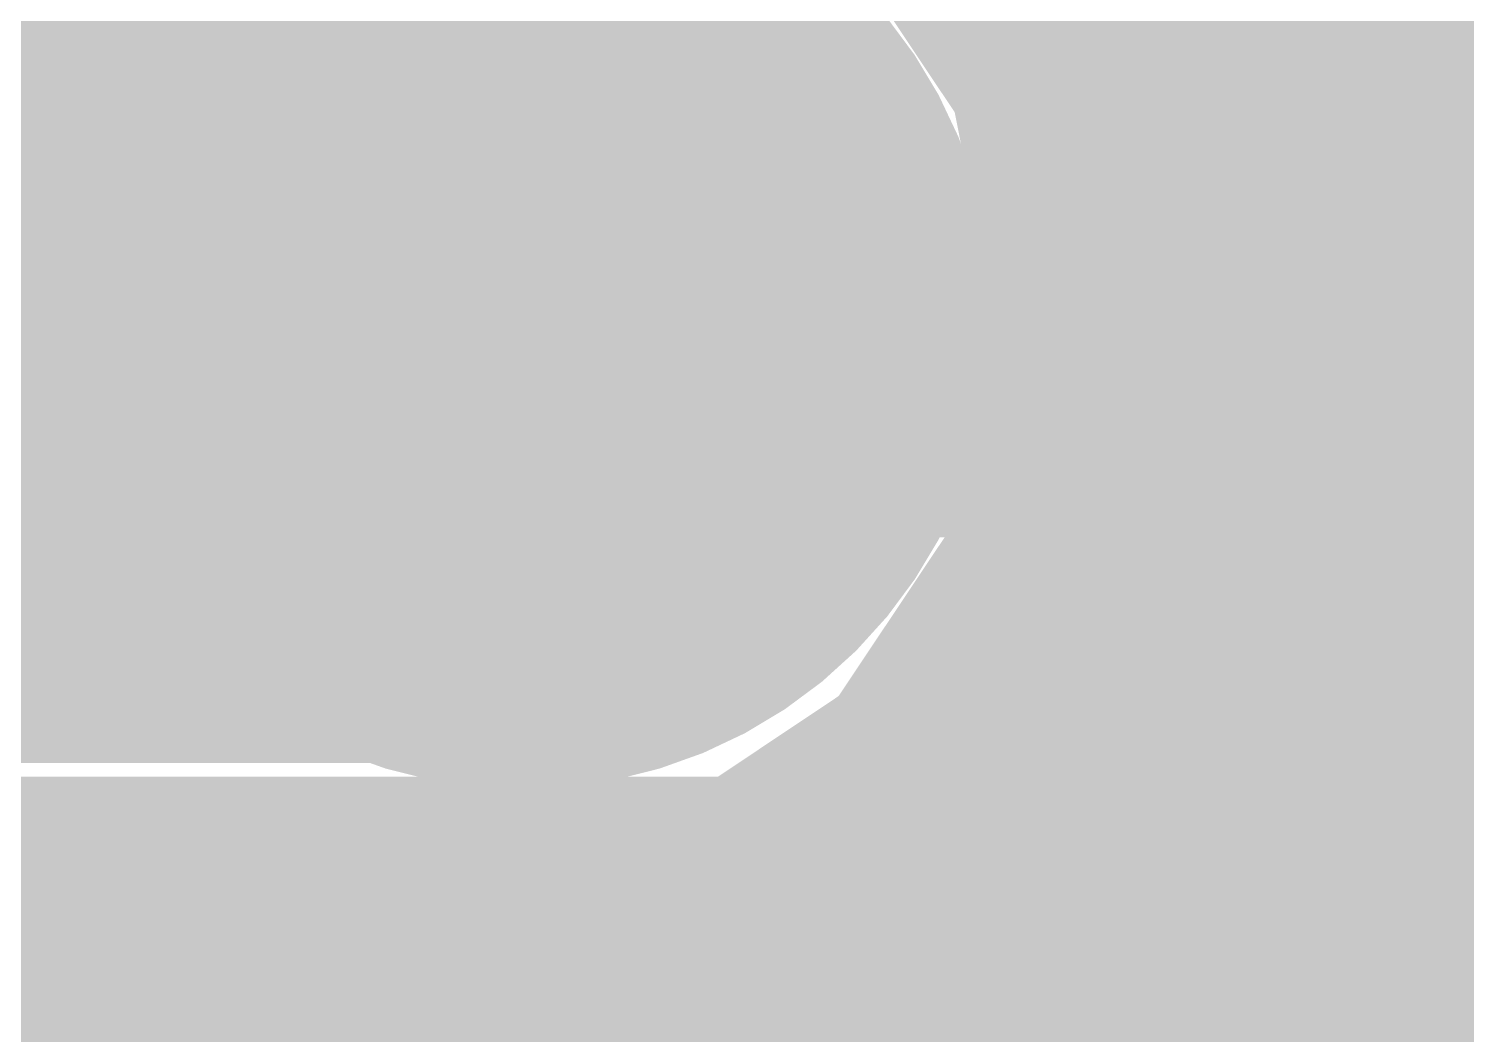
# Model space of a CAD drawing. Header units: inches. Extents: x -0.16 to 1.73, y -0.16 to 1.34.
# Drawn here: x 0.46261 to 0.49862, y 0.32948 to 0.35467 of the extents above; entities that cross this region are included whole.
import ezdxf

# ---------------------------------------------------------------- set-up
doc = ezdxf.new("R2010")
doc.units = ezdxf.units.IN
doc.header["$MEASUREMENT"] = 0
for name, color, linetype in [('Bottom Layer', 5, 'Continuous'), ('Mechanical 6', 56, 'Continuous'), ('Top Layer', 1, 'Continuous'), ('Top Paste', 8, 'Continuous'), ('Top Solder', 216, 'Continuous')]:
    doc.layers.add(name, color=color, linetype=linetype)

# ---------------------------------------------------------------- blocks, each defined once
blk = doc.blocks.new('MSOP_8_L3_0_W3_0_P0_65_LS5_0_BL_19')
at = {"layer": 'Top Layer'}
h = blk.add_hatch(color=1, dxfattribs=at)
edge = h.paths.add_edge_path()
edge.add_arc((-0.03839, -0.110631), 0.007165, 180, 360)
edge.add_line((-0.031224, -0.110631), (-0.031224, -0.058348))
edge.add_arc((-0.03839, -0.058348), 0.007165, 0, 180)
edge.add_line((-0.045555, -0.058348), (-0.045555, -0.110631))
at = {"layer": 'Top Paste'}
h = blk.add_hatch(color=8, dxfattribs=at)
edge = h.paths.add_edge_path()
edge.add_arc((-0.03839, -0.110631), 0.007165, 180, 360)
edge.add_line((-0.031224, -0.110631), (-0.031224, -0.058348))
edge.add_arc((-0.03839, -0.058348), 0.007165, 0, 180)
edge.add_line((-0.045555, -0.058348), (-0.045555, -0.110631))
at = {"layer": 'Top Solder'}
h = blk.add_hatch(color=216, dxfattribs=at)
edge = h.paths.add_edge_path()
edge.add_arc((-0.03839, -0.110631), 0.011166, 180, 360)
edge.add_line((-0.027224, -0.110631), (-0.027224, -0.058348))
edge.add_arc((-0.03839, -0.058348), 0.011166, 0, 180)
edge.add_line((-0.049556, -0.058348), (-0.049556, -0.110631))
at = {"layer": 'Mechanical 6'}
for points in [[(-0.03248, -0.11221, 0.011811, 0.011811, 1), (-0.0443, -0.11221, 0.011811, 0.011811, 1)], [(-0.047253, -0.11221, 0.005906, 0.005906, 1), (-0.041347, -0.11221, 0.005906, 0.005906, 1)], [(-0.035433, -0.11221, 0.005906, 0.005906, 1), (-0.029527, -0.11221, 0.005906, 0.005906, 1)]]:
    blk.add_lwpolyline(points, format="xyseb", close=True, dxfattribs=at)

msp = doc.modelspace()

# ---------------------------------------------------------------- hatches: boundary and pattern name
at = {"layer": 'Top Layer'}
msp.add_hatch(color=1, dxfattribs=at).paths.add_polyline_path([(0.662947, 0.533608), (0.662947, 0.431266), (0.657947, 0.430271), (0.657742, 0.430766), (0.653804, 0.434705), (0.648658, 0.436836), (0.643088, 0.436836), (0.637943, 0.434705), (0.634005, 0.430766), (0.631873, 0.425621), (0.631873, 0.420051), (0.634005, 0.414906), (0.634233, 0.414677), (0.634374, 0.412471), (0.634379, 0.411748), (0.634658, 0.411087), (0.634658, 0.331852), (0.634254, 0.331448), (0.630803, 0.328311), (0.630803, 0.328311), (0.630803, 0.328311), (0.597543, 0.328311), (0.597543, 0.29768), (0.596667, 0.296769), (0.592543, 0.294751), (0.588958, 0.296236), (0.583388, 0.296236), (0.578243, 0.294105), (0.574305, 0.290166), (0.572173, 0.285021), (0.572173, 0.279451), (0.574305, 0.274306), (0.578243, 0.270367), (0.578811, 0.270132), (0.58158, 0.267363), (0.58158, 0.267363), (0.586046, 0.264379), (0.58897, 0.263798), (0.589535, 0.26335), (0.597543, 0.261071), (0.597543, 0.259961), (0.601885, 0.259834), (0.602807, 0.259941), (0.603663, 0.259587), (0.604567, 0.259961), (0.630803, 0.259961), (0.630803, 0.30028), (0.631525, 0.300583), (0.634495, 0.301174), (0.638134, 0.303605), (0.653804, 0.319275), (0.653804, 0.319275), (0.656235, 0.322914), (0.657089, 0.327206), (0.657089, 0.410474), (0.657701, 0.411854), (0.657947, 0.412005), (0.662947, 0.409206), (0.662947, 0.266787), (0.641073, 0.244912), (0.500467, 0.244912), (0.497126, 0.249912), (0.497473, 0.250751), (0.497473, 0.256321), (0.496458, 0.258772), (0.496458, 0.258777), (0.49661, 0.259027), (0.498148, 0.268906), (0.498648, 0.268906), (0.498648, 0.272118), (0.498945, 0.274027), (0.498821, 0.274539), (0.499023, 0.275026), (0.498648, 0.27593), (0.498648, 0.302166), (0.458425, 0.302166), (0.45836, 0.302897), (0.458325, 0.304217), (0.458029, 0.304882), (0.458029, 0.331504), (0.458325, 0.332169), (0.45836, 0.333491), (0.458407, 0.334023), (0.473405, 0.334023), (0.478542, 0.335044), (0.482897, 0.337954), (0.485806, 0.342309), (0.486828, 0.347446), (0.485806, 0.352583), (0.483364, 0.356238), (0.484104, 0.359206), (0.485258, 0.361373), (0.486682, 0.361467), (0.488401, 0.361477), (0.489063, 0.361756), (0.501871, 0.361756), (0.502493, 0.361479), (0.504194, 0.361434), (0.505451, 0.361323), (0.5064, 0.361166), (0.506543, 0.361127), (0.506543, 0.355754), (0.539803, 0.355754), (0.539803, 0.390038), (0.506543, 0.390038), (0.506543, 0.384815), (0.5064, 0.384776), (0.505451, 0.384619), (0.504194, 0.384508), (0.502493, 0.384463), (0.501871, 0.384186), (0.489244, 0.384186), (0.488599, 0.384465), (0.488596, 0.384464), (0.488594, 0.384465), (0.485065, 0.384512), (0.484971, 0.384517), (0.48372, 0.387307), (0.483208, 0.389611), (0.485806, 0.393499), (0.486828, 0.398636), (0.485806, 0.403773), (0.482897, 0.408128), (0.482637, 0.408301), (0.482482, 0.4091), (0.484059, 0.41354), (0.486098, 0.413714), (0.487313, 0.413732), (0.488003, 0.41403), (0.597062, 0.41403), (0.600964, 0.414806), (0.604272, 0.417016), (0.647883, 0.460628), (0.650093, 0.463935), (0.650869, 0.467837), (0.650869, 0.528063), (0.658328, 0.535521)])

# ---------------------------------------------------------------- linework, layer by layer
at = {"layer": 'Bottom Layer'}
for points in [[(0.427873, 0.344936, 0.006, 0.006, 0), (0.947873, 0.344936, 0.006, 0.006, 0)], [(0.422903, 0.332936, 0.006, 0.006, 0), (0.953336, 0.332936, 0.006, 0.006, 0)]]:
    msp.add_lwpolyline(points, format="xyseb", dxfattribs=at)

# ---------------------------------------------------------------- block references
at = {"rotation": 90}
msp.add_blockref('MSOP_8_L3_0_W3_0_P0_65_LS5_0_BL_19', (0.362773, 0.385836), dxfattribs=at)

doc.saveas('drawing.dxf')
